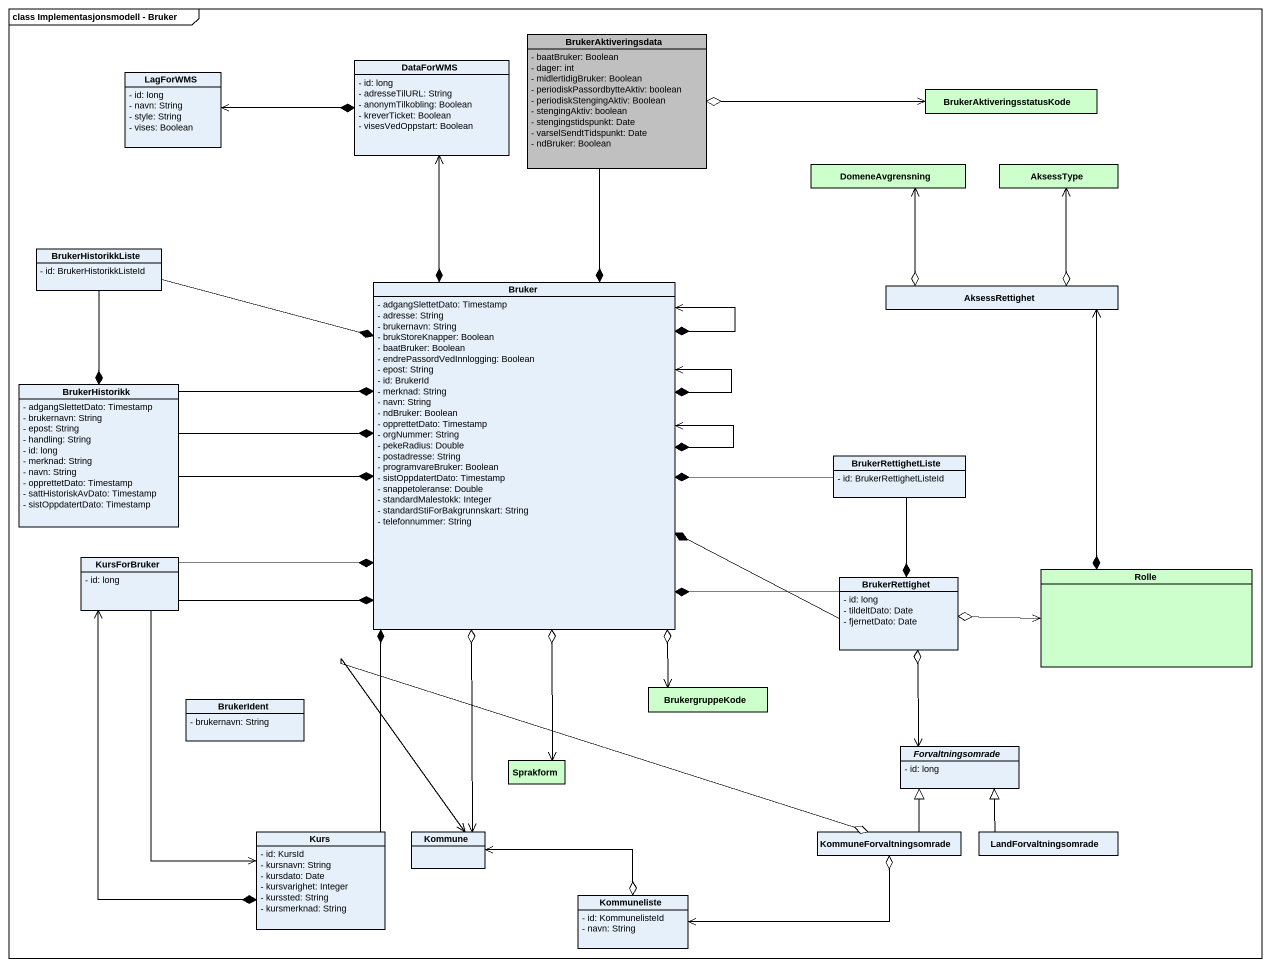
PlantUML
@startuml
mainframe class Implementasjonsmodell - Bruker
hide circle
hide empty members
skinparam classAttributeIconSize 0
class BrukerAktiveringsdata #C0C0C0 {
  - baatBruker: Boolean
  - dager: int
  - midlertidigBruker: Boolean
  - periodiskPassordbytteAktiv: boolean
  - periodiskStengingAktiv: Boolean
  - stengingAktiv: boolean
  - stengingstidspunkt: Date
  - varselSendtTidspunkt: Date
  - ndBruker: Boolean
}
class LagForWMS {
  - id: long
  - navn: String
  - style: String
  - vises: Boolean
}
class DataForWMS {
  - id: long
  - adresseTilURL: String
  - anonymTilkobling: Boolean
  - kreverTicket: Boolean
  - visesVedOppstart: Boolean
}
class BrukerAktiveringsstatusKode #CCFFCC
class DomeneAvgrensning #CCFFCC
class AksessType #CCFFCC
class BrukerHistorikkListe {
  - id: BrukerHistorikkListeId
}
class Bruker {
  - adgangSlettetDato: Timestamp
  - adresse: String
  - brukernavn: String
  - brukStoreKnapper: Boolean
  - baatBruker: Boolean
  - endrePassordVedInnlogging: Boolean
  - epost: String
  - id: BrukerId
  - merknad: String
  - navn: String
  - ndBruker: Boolean
  - opprettetDato: Timestamp
  - orgNummer: String
  - pekeRadius: Double
  - postadresse: String
  - programvareBruker: Boolean
  - sistOppdatertDato: Timestamp
  - snappetoleranse: Double
  - standardMalestokk: Integer
  - standardStiForBakgrunnskart: String
  - telefonnummer: String
}
class AksessRettighet
class BrukerHistorikk {
  - adgangSlettetDato: Timestamp
  - brukernavn: String
  - epost: String
  - handling: String
  - id: long
  - merknad: String
  - navn: String
  - opprettetDato: Timestamp
  - sattHistoriskAvDato: Timestamp
  - sistOppdatertDato: Timestamp
}
class BrukerRettighetListe {
  - id: BrukerRettighetListeId
}
class KursForBruker {
  - id: long
}
class BrukerRettighet {
  - id: long
  - tildeltDato: Date
  - fjernetDato: Date
}
class Rolle #CCFFCC
class BrukerIdent {
  - brukernavn: String
}
class BrukergruppeKode #CCFFCC
class Sprakform #CCFFCC
abstract class Forvaltningsomrade {
  - id: long
}
class Kurs {
  - id: KursId
  - kursnavn: String
  - kursdato: Date
  - kursvarighet: Integer
  - kurssted: String
  - kursmerknad: String
}
class Kommune
class KommuneForvaltningsomrade
class LandForvaltningsomrade
class Kommuneliste {
  - id: KommunelisteId
  - navn: String
}
BrukerAktiveringsdata o-right-> BrukerAktiveringsstatusKode
DataForWMS *-left-> LagForWMS
BrukerHistorikkListe -right-* Bruker
BrukerHistorikkListe --* BrukerHistorikk
Bruker *-up- BrukerAktiveringsdata
Bruker *-up-> DataForWMS
Bruker *--> Bruker
Bruker *--> Bruker
Bruker *--> Bruker
Bruker o--> BrukergruppeKode
Bruker o--> Sprakform
Bruker o--> Kommune
AksessRettighet o-up-> DomeneAvgrensning
AksessRettighet o-up-> AksessType
BrukerHistorikk -right-* Bruker
BrukerHistorikk -right-* Bruker
BrukerHistorikk -right-* Bruker
BrukerRettighetListe -left-* Bruker
BrukerRettighetListe --* BrukerRettighet
KursForBruker -right-* Bruker
KursForBruker -right-* Bruker
KursForBruker --> Kurs
BrukerRettighet -left-* Bruker
BrukerRettighet -left-* Bruker
BrukerRettighet o-right-> Rolle
BrukerRettighet o--> Forvaltningsomrade
Rolle *-up-> AksessRettighet
Kurs -up-* Bruker
Kurs *-up-> KursForBruker
KommuneForvaltningsomrade -up-|> Forvaltningsomrade
KommuneForvaltningsomrade o-left-> Kommune
KommuneForvaltningsomrade o-left-> Kommuneliste
LandForvaltningsomrade -up-|> Forvaltningsomrade
Kommuneliste o-left-> Kommune
@enduml
